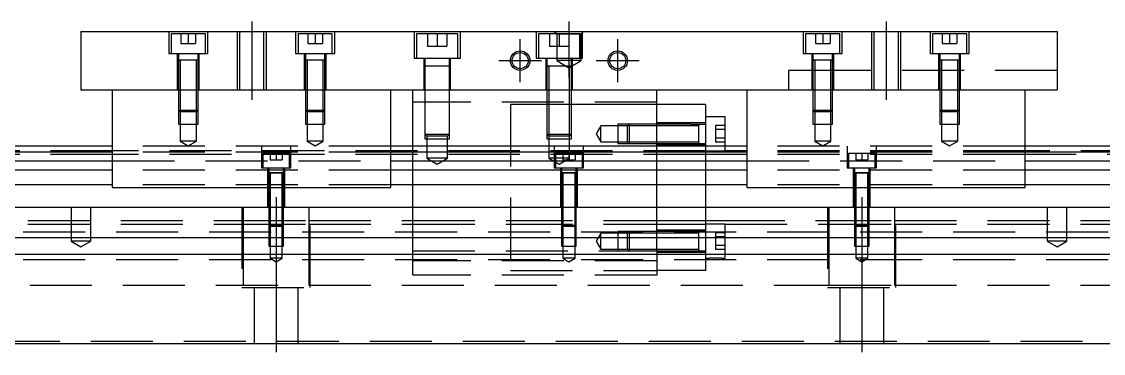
# Model space of a CAD drawing. Extents: x -14 to 891, y -280 to 102.
# Drawn here: x 207.9 to 429.5, y -239 to -171 of the extents above; entities that cross this region are included whole.
import ezdxf

# ---------------------------------------------------------------- set-up
doc = ezdxf.new("R2010")
doc.units = 0
doc.linetypes.add('CENTER', pattern=[50.8, 31.75, -6.35, 6.35, -6.35])
doc.linetypes.add('DASHED', pattern=[19.05, 12.7, -6.35])
doc.layers.get('0').update_dxf_attribs({"linetype": 'CONTINUOUS'})
doc.layers.add('CENTER', color=1, linetype='CENTER')

msp = doc.modelspace()

# ---------------------------------------------------------------- linework, layer by layer
at = {"color": 7, "linetype": 'CONTINUOUS'}
for p, q in [((220, -172.99), (220, -184.99)), ((220, -172.99), (420, -172.99)), ((420, -172.99), (420, -184.99)), ((220, -184.99), (420, -184.99)), ((226.5, -204.99), (226.5, -184.99)), ((283.5, -204.99), (283.5, -184.99)), ((288, -196.49), (288, -184.99)), ((338, -196.49), (338, -184.99)), ((356.5, -204.99), (356.5, -184.99)), ((413.5, -204.99), (413.5, -184.99)), ((348, -187.99), (338, -187.99)), ((348, -187.99), (348, -196.49)), ((352, -190.49), (348, -190.49)), ((352, -196.49), (352, -190.49)), ((226.5, -196.49), (0, -196.49)), ((356.5, -196.49), (283.5, -196.49)), ((640, -196.49), (413.5, -196.49)), ((226.5, -197.742272), (0, -197.742272)), ((356.5, -197.742272), (283.5, -197.742272)), ((640, -197.742272), (413.5, -197.742272)), ((0, -199.51668), (226.5, -199.51668)), ((226.5, -201.413076), (0, -201.413076)), ((283.5, -199.51668), (356.5, -199.51668)), ((356.5, -201.413076), (283.5, -201.413076)), ((413.5, -199.51668), (640, -199.51668)), ((640, -201.413076), (413.5, -201.413076)), ((261.500006, -201.99), (258.499994, -201.99)), ((259.998804, -201.99), (258.499994, -201.99)), ((261.500006, -201.99), (259.998804, -201.99)), ((321.500006, -201.99), (318.499994, -201.99)), ((319.998804, -201.99), (318.499994, -201.99)), ((321.500006, -201.99), (319.998804, -201.99)), ((381.500006, -201.99), (378.499994, -201.99)), ((379.998804, -201.99), (378.499994, -201.99)), ((381.500006, -201.99), (379.998804, -201.99)), ((226.5, -204.467372), (0, -204.467372)), ((226.5, -204.99), (283.5, -204.99)), ((356.5, -204.467372), (283.5, -204.467372)), ((356.5, -204.99), (413.5, -204.99)), ((640, -204.467372), (413.5, -204.467372)), ((0, -208.99), (640, -208.99)), ((351.25, -211.74), (351.5, -211.74)), ((346.6, -215.29), (346.6, -213.989994)), ((346.6, -215.99), (346.6, -213.989994)), ((640, -215.29), (0, -215.29)), ((346.6, -215.849954), (346.6, -215.29)), ((346.6, -216.130046), (346.6, -215.849954)), ((640, -218.69), (0, -218.69)), ((346.6, -217.990006), (346.6, -217.98932)), ((0, -236.99), (640, -236.99))]:
    msp.add_line(p, q, dxfattribs=at)
at = {"color": 3, "linetype": 'DASHED'}
for p, q in [((238, -172.99), (238, -177.49)), ((245.5, -173.49), (238.5, -173.49)), ((238.5, -173.49), (238.5, -177.49)), ((240.5, -173.49), (240.5, -175.49)), ((242, -173.49), (242, -175.49)), ((243.5, -173.49), (243.5, -175.49)), ((245.5, -177.49), (245.5, -173.49)), ((246, -177.49), (246, -172.99)), ((252.000006, -172.99), (252.000006, -184.99)), ((252.5, -172.99), (252.5, -184.99)), ((257.5, -184.99), (257.5, -172.99)), ((257.999994, -184.99), (257.999994, -172.99)), ((264, -172.99), (264, -177.49)), ((271.5, -173.49), (264.5, -173.49)), ((264.5, -173.49), (264.5, -177.49)), ((266.5, -173.49), (266.5, -175.49)), ((268, -173.49), (268, -175.49)), ((269.5, -173.49), (269.5, -175.49)), ((271.5, -177.49), (271.5, -173.49)), ((272, -177.49), (272, -172.99)), ((288.25, -172.99), (288.25, -178.49)), ((289.5, -173.49), (288.75, -173.49)), ((288.75, -173.49), (288.75, -178.49)), ((296.5, -173.49), (289.5, -173.49)), ((291, -173.49), (291, -175.99)), ((293, -173.49), (293, -175.49)), ((295, -173.49), (295, -175.99)), ((297.25, -173.49), (296.5, -173.49)), ((297.25, -178.49), (297.25, -173.49)), ((297.75, -178.49), (297.75, -172.99)), ((313.25, -172.99), (313.25, -178.49)), ((322.25, -173.49), (313.75, -173.49)), ((313.75, -173.49), (313.75, -178.49)), ((316, -173.49), (316, -175.99)), ((317, -172.99), (317.5, -173.49)), ((317.5, -173.49), (317.5, -178.99)), ((317.5, -173.49), (322.5, -173.49)), ((318, -173.49), (318, -175.99)), ((320, -173.49), (320, -175.99)), ((322.25, -178.49), (322.25, -173.49)), ((322.5, -173.49), (323, -172.99)), ((322.5, -178.99), (322.5, -173.49)), ((322.75, -178.49), (322.75, -172.99)), ((368, -172.99), (368, -177.49)), ((375.5, -173.49), (368.5, -173.49)), ((368.5, -173.49), (368.5, -177.49)), ((370.5, -173.49), (370.5, -175.49)), ((372, -173.49), (372, -175.49)), ((373.5, -173.49), (373.5, -175.49)), ((375.5, -177.49), (375.5, -173.49)), ((376, -177.49), (376, -172.99)), ((382.000006, -172.99), (382.000006, -184.99)), ((382.5, -172.99), (382.5, -184.99)), ((387.5, -184.99), (387.5, -172.99)), ((387.999994, -184.99), (387.999994, -172.99)), ((394, -172.99), (394, -177.49)), ((401.5, -173.49), (394.5, -173.49)), ((394.5, -173.49), (394.5, -177.49)), ((396.5, -173.49), (396.5, -175.49)), ((398, -173.49), (398, -175.49)), ((399.5, -173.49), (399.5, -175.49)), ((401.5, -177.49), (401.5, -173.49)), ((402, -177.49), (402, -172.99)), ((240.5, -175.49), (242, -175.49)), ((242, -175.49), (243.5, -175.49)), ((266.5, -175.49), (268, -175.49)), ((268, -175.49), (269.5, -175.49)), ((291, -175.99), (293, -175.99)), ((293, -175.49), (293, -175.99)), ((293, -175.99), (295, -175.99)), ((316, -175.99), (318, -175.99)), ((318, -175.99), (320, -175.99)), ((370.5, -175.49), (372, -175.49)), ((372, -175.49), (373.5, -175.49)), ((396.5, -175.49), (398, -175.49)), ((398, -175.49), (399.5, -175.49)), ((238, -177.49), (246, -177.49)), ((239.75, -177.49), (239.75, -184.99)), ((244.000006, -178.89), (239.999994, -178.89)), ((240, -177.49), (240, -178.89)), ((240, -178.885), (240, -178.89)), ((240.216708, -178.89), (240, -178.89)), ((240, -178.89), (240, -184.99)), ((240, -178.89), (240, -178.895)), ((240.35, -178.89), (240.35, -184.99)), ((243.65, -184.99), (243.65, -178.89)), ((244, -178.89), (243.783332, -178.89)), ((244, -178.89), (244, -177.49)), ((244, -178.89), (244, -178.885)), ((244, -184.99), (244, -178.89)), ((244, -178.895), (244, -178.89)), ((244.25, -184.99), (244.25, -177.49)), ((264, -177.49), (272, -177.49)), ((265.75, -177.49), (265.75, -184.99)), ((270.000006, -178.89), (265.999994, -178.89)), ((266, -177.49), (266, -178.89)), ((266, -178.885), (266, -178.89)), ((266.216708, -178.89), (266, -178.89)), ((266, -178.89), (266, -184.99)), ((266, -178.89), (266, -178.895)), ((266.35, -178.89), (266.35, -184.99)), ((269.65, -184.99), (269.65, -178.89)), ((270, -178.89), (269.783332, -178.89)), ((270, -178.89), (270, -177.49)), ((270, -178.89), (270, -178.885)), ((270, -184.99), (270, -178.89)), ((270, -178.895), (270, -178.89)), ((270.25, -184.99), (270.25, -177.49)), ((288.25, -178.49), (297.75, -178.49)), ((290.25, -178.49), (290.25, -184.99)), ((290.5, -178.49), (290.5, -180.09)), ((295.5, -180.09), (295.5, -178.49)), ((295.75, -184.99), (295.75, -178.49)), ((313.25, -178.49), (322.75, -178.49)), ((315.25, -178.49), (315.25, -184.99)), ((315.5, -178.49), (315.5, -180.09)), ((322.5, -178.99), (317.5, -178.99)), ((317.5, -178.99), (320, -180.433376)), ((320, -180.433376), (322.5, -178.99)), ((320.5, -180.09), (320.5, -178.49)), ((320.75, -184.99), (320.75, -178.49)), ((368, -177.49), (376, -177.49)), ((369.75, -177.49), (369.75, -184.99)), ((374.000006, -178.89), (369.999994, -178.89)), ((370, -177.49), (370, -178.89)), ((370, -178.885), (370, -178.89)), ((370, -178.89), (370.216462, -178.89)), ((370.216708, -178.89), (370, -178.89)), ((370, -178.89), (370, -184.99)), ((370, -178.89), (370, -178.895)), ((370.35, -178.89), (370.35, -184.99)), ((373.65, -184.99), (373.65, -178.89)), ((374, -178.89), (373.783332, -178.89)), ((373.783538, -178.89), (374, -178.89)), ((374, -178.89), (374, -177.49)), ((374, -178.89), (374, -178.885)), ((374, -184.99), (374, -178.89)), ((374, -178.895), (374, -178.89)), ((374.25, -184.99), (374.25, -177.49)), ((394, -177.49), (402, -177.49)), ((395.75, -177.49), (395.75, -184.99)), ((400.000006, -178.89), (395.999994, -178.89)), ((396, -177.49), (396, -178.89)), ((396, -178.885), (396, -178.89)), ((396, -178.89), (396.216462, -178.89)), ((396.216708, -178.89), (396, -178.89)), ((396, -178.89), (396, -184.99)), ((396, -178.89), (396, -178.895)), ((396.35, -178.89), (396.35, -184.99)), ((399.65, -184.99), (399.65, -178.89)), ((400, -178.89), (399.783332, -178.89)), ((399.783538, -178.89), (400, -178.89)), ((400, -178.89), (400, -177.49)), ((400, -178.89), (400, -178.885)), ((400, -184.99), (400, -178.89)), ((400, -178.895), (400, -178.89)), ((400.25, -184.99), (400.25, -177.49)), ((290.5, -180.085), (290.5, -180.09)), ((295.5, -180.09), (290.5, -180.09)), ((295.5, -180.09), (290.5, -180.09)), ((290.5, -180.09), (290.5, -184.99)), ((290.5, -180.09), (290.5, -180.095)), ((295.5, -184.99), (295.5, -180.09)), ((320.500006, -180.09), (315.499994, -180.09)), ((315.5, -180.085), (315.5, -180.09)), ((315.5, -180.09), (315.757448, -180.09)), ((315.757468, -180.09), (315.5, -180.09)), ((315.5, -180.09), (315.5, -184.99)), ((315.5, -180.09), (315.5, -180.095)), ((315.9, -180.09), (315.9, -184.99)), ((320.1, -184.99), (320.1, -180.09)), ((320.5, -180.09), (320.242552, -180.09)), ((320.242602, -180.09), (320.5, -180.09)), ((320.5, -180.09), (320.5, -180.085)), ((320.5, -184.99), (320.5, -180.09)), ((320.5, -180.095), (320.5, -180.09)), ((365, -180.99), (365, -184.99)), ((375, -180.99), (365, -180.99)), ((420, -180.99), (375, -180.99)), ((240, -184.99), (240, -189.14)), ((240.000006, -184.99), (240.000006, -189.140006)), ((240.35, -184.99), (240.35, -189.49)), ((243.65, -189.49), (243.65, -184.99)), ((243.999994, -189.140006), (243.999994, -184.99)), ((244, -189.14), (244, -184.99)), ((266, -184.99), (266, -189.14)), ((266.000006, -184.99), (266.000006, -189.140006)), ((266.35, -184.99), (266.35, -189.49)), ((269.65, -189.49), (269.65, -184.99)), ((269.999994, -189.140006), (269.999994, -184.99)), ((270, -189.14), (270, -184.99)), ((290.5, -184.99), (290.5, -194.09)), ((290.500006, -184.99), (290.500002, -194.09)), ((295.499998, -194.09), (295.499994, -184.99)), ((295.5, -194.09), (295.5, -184.99)), ((315.5, -184.99), (315.5, -194.09)), ((315.500006, -184.99), (315.500002, -194.09)), ((315.9, -184.99), (315.9, -194.49)), ((320.1, -194.49), (320.1, -184.99)), ((320.499998, -194.09), (320.499994, -184.99)), ((320.5, -194.09), (320.5, -184.99)), ((370, -184.99), (370, -189.14)), ((370.000006, -184.99), (370.000002, -189.14)), ((370.35, -184.99), (370.35, -189.49)), ((373.65, -189.49), (373.65, -184.99)), ((373.999998, -189.14), (373.999994, -184.99)), ((374, -189.14), (374, -184.99)), ((396, -184.99), (396, -189.14)), ((396.000006, -184.99), (396.000002, -189.14)), ((396.35, -184.99), (396.35, -189.49)), ((399.65, -189.49), (399.65, -184.99)), ((399.999998, -189.14), (399.999994, -184.99)), ((400, -189.14), (400, -184.99)), ((338, -187.49), (288, -187.49)), ((308, -187.99), (308, -221.99)), ((315.5, -187.99), (308, -187.99)), ((315.9, -187.99), (315.5, -187.99)), ((320.1, -187.99), (315.9, -187.99)), ((320.5, -187.99), (320.1, -187.99)), ((331.5, -187.99), (320.5, -187.99)), ((338, -187.99), (331.5, -187.99)), ((240, -189.14), (244, -189.14)), ((240, -189.14), (240.35, -189.49)), ((240.000006, -189.140006), (240.000006, -191.99)), ((243.65, -189.49), (240.35, -189.49)), ((240.35, -189.49), (240.35, -191.99)), ((243.65, -189.49), (244, -189.14)), ((243.65, -191.99), (243.65, -189.49)), ((243.999994, -191.99), (243.999994, -189.140006)), ((266, -189.14), (270, -189.14)), ((266, -189.14), (266.35, -189.49)), ((266.000006, -189.140006), (266.000006, -191.99)), ((269.65, -189.49), (266.35, -189.49)), ((266.35, -189.49), (266.35, -191.99)), ((269.65, -189.49), (270, -189.14)), ((269.65, -191.99), (269.65, -189.49)), ((269.999994, -191.99), (269.999994, -189.140006)), ((370, -189.14), (374, -189.14)), ((370, -189.14), (370.35, -189.49)), ((370.000002, -189.14), (370.000006, -191.99)), ((373.65, -189.49), (370.35, -189.49)), ((370.35, -189.49), (370.35, -191.99)), ((373.65, -189.49), (374, -189.14)), ((373.65, -191.99), (373.65, -189.49)), ((373.999994, -191.99), (373.999998, -189.14)), ((396, -189.14), (400, -189.14)), ((396, -189.14), (396.35, -189.49)), ((396.000002, -189.14), (396.000006, -191.99)), ((399.65, -189.49), (396.35, -189.49)), ((396.35, -189.49), (396.35, -191.99)), ((399.65, -189.49), (400, -189.14)), ((399.65, -191.99), (399.65, -189.49)), ((399.999994, -191.99), (399.999998, -189.14)), ((240.000006, -191.99), (243.999994, -191.99)), ((240.35, -191.99), (240.35, -195.49)), ((243.65, -195.49), (243.65, -191.99)), ((266.000006, -191.99), (269.999994, -191.99)), ((266.35, -191.99), (266.35, -195.49)), ((269.65, -195.49), (269.65, -191.99)), ((326.5, -192.34), (325.547372, -193.99)), ((326.5, -195.64), (326.5, -192.34)), ((330, -192.34), (326.5, -192.34)), ((332.35, -191.990002), (330, -191.990006)), ((330, -191.990006), (330, -195.989994)), ((332, -192.34), (330, -192.34)), ((332.35, -191.99), (332, -192.34)), ((332, -195.64), (332, -192.34)), ((338, -192.34), (332, -192.34)), ((332.35, -191.99), (332.35, -195.99)), ((338, -191.990002), (332.35, -191.99)), ((338, -191.990006), (332.35, -191.990002)), ((348, -191.74), (338, -191.74)), ((345.000006, -191.99), (338, -191.990002)), ((346.6, -192.34), (338, -192.34)), ((345.000006, -191.99), (348, -191.99)), ((346.6, -195.990006), (346.6, -191.989994)), ((346.6, -191.99), (346.6, -192.206668)), ((346.6, -192.206708), (346.6, -191.99)), ((346.6, -191.99), (346.6, -192.206668)), ((346.6, -192.206708), (346.6, -191.99)), ((350, -192.25795), (350, -193.123974)), ((352, -192.25795), (350, -192.25795)), ((370.000006, -191.99), (373.999994, -191.99)), ((370.35, -191.99), (370.35, -195.49)), ((373.65, -195.49), (373.65, -191.99)), ((396.000006, -191.99), (399.999994, -191.99)), ((396.35, -191.99), (396.35, -195.49)), ((399.65, -195.49), (399.65, -191.99)), ((290.5, -194.09), (295.5, -194.09)), ((290.5, -194.09), (290.9, -194.49)), ((290.500002, -194.09), (290.500006, -194.99)), ((290.500006, -194.99), (295.499994, -194.99)), ((295.1, -194.49), (290.9, -194.49)), ((290.9, -194.49), (290.9, -194.99)), ((290.9, -194.99), (290.9, -198.99)), ((295.1, -194.49), (295.5, -194.09)), ((295.1, -194.99), (295.1, -194.49)), ((295.1, -198.99), (295.1, -194.99)), ((295.499994, -194.99), (295.499998, -194.09)), ((315.5, -194.09), (320.5, -194.09)), ((315.5, -194.09), (315.9, -194.49)), ((315.500002, -194.09), (315.500006, -194.99)), ((315.500006, -194.99), (320.499994, -194.99)), ((320.1, -194.49), (315.9, -194.49)), ((315.9, -194.49), (315.9, -194.99)), ((315.9, -194.99), (315.9, -198.99)), ((320.1, -194.49), (320.5, -194.09)), ((320.1, -194.99), (320.1, -194.49)), ((320.1, -198.99), (320.1, -194.99)), ((320.499994, -194.99), (320.499998, -194.09)), ((325.547372, -193.99), (326.5, -195.64)), ((350, -193.123974), (350, -194.856026)), ((352, -193.123974), (350, -193.123974)), ((350, -194.856026), (350, -195.72205)), ((352, -194.856026), (350, -194.856026)), ((283.5, -196.49), (226.5, -196.49)), ((243.65, -195.49), (240.35, -195.49)), ((240.35, -195.49), (242, -196.442628)), ((242, -196.442628), (243.65, -195.49)), ((257, -196.49), (257, -200.99)), ((263, -200.99), (263, -196.49)), ((269.65, -195.49), (266.35, -195.49)), ((266.35, -195.49), (268, -196.442628)), ((268, -196.442628), (269.65, -195.49)), ((288, -208.99), (288, -196.49)), ((317, -196.49), (317, -200.99)), ((323, -200.99), (323, -196.49)), ((326.5, -195.64), (330, -195.64)), ((330, -195.64), (332, -195.64)), ((330, -195.989994), (332.35, -195.989998)), ((332, -195.64), (332.35, -195.99)), ((332, -195.64), (338, -195.64)), ((332.35, -195.989998), (338, -195.989994)), ((332.35, -195.99), (338, -195.989998)), ((338, -195.64), (346.6, -195.64)), ((338, -195.989998), (346.605, -195.99)), ((338, -196.24), (348, -196.24)), ((338, -204.99), (338, -196.49)), ((346.595, -195.99), (348, -195.99)), ((346.6, -195.773292), (346.6, -195.99)), ((346.6, -195.99), (346.6, -195.773332)), ((348, -196.49), (348, -200.99)), ((352, -195.72205), (350, -195.72205)), ((352, -197.49), (352, -196.49)), ((413.5, -196.49), (356.5, -196.49)), ((373.65, -195.49), (370.35, -195.49)), ((370.35, -195.49), (372, -196.442628)), ((372, -196.442628), (373.65, -195.49)), ((377, -196.49), (377, -200.99)), ((383, -200.99), (383, -196.49)), ((399.65, -195.49), (396.35, -195.49)), ((396.35, -195.49), (398, -196.442628)), ((398, -196.442628), (399.65, -195.49)), ((226.5, -197.49), (40.5, -197.49)), ((226.5, -198.24), (40.5, -198.24)), ((308, -197.49), (226.5, -197.49)), ((283.5, -197.742272), (226.5, -197.742272)), ((308, -198.24), (226.5, -198.24)), ((262.75, -197.99), (257.25, -197.99)), ((257.25, -197.99), (257.25, -200.99)), ((258.75, -197.99), (258.75, -199.29)), ((258.75, -199.29), (260, -199.29)), ((260, -197.99), (260, -199.29)), ((260, -199.29), (261.25, -199.29)), ((261.25, -197.99), (261.25, -199.29)), ((262.75, -200.99), (262.75, -197.99)), ((295.1, -198.99), (290.9, -198.99)), ((290.9, -198.99), (293, -200.202436)), ((293, -200.202436), (295.1, -198.99)), ((348, -197.49), (308, -197.49)), ((348, -198.24), (308, -198.24)), ((320.1, -198.99), (315.9, -198.99)), ((315.9, -198.99), (318, -200.202436)), ((322.75, -197.99), (317.25, -197.99)), ((317.25, -197.99), (317.25, -200.99)), ((318, -200.202436), (320.1, -198.99)), ((318.75, -197.99), (318.75, -199.29)), ((318.75, -199.29), (320, -199.29)), ((320, -197.99), (320, -199.29)), ((320, -199.29), (321.25, -199.29)), ((321.25, -197.99), (321.25, -199.29)), ((322.75, -200.99), (322.75, -197.99)), ((348, -197.49), (352, -197.49)), ((413.5, -198.24), (348, -198.24)), ((413.5, -197.49), (352, -197.49)), ((413.5, -197.742272), (356.5, -197.742272)), ((382.75, -197.99), (377.25, -197.99)), ((377.25, -197.99), (377.25, -200.99)), ((378.75, -197.99), (378.75, -199.29)), ((378.75, -199.29), (380, -199.29)), ((380, -197.99), (380, -199.29)), ((380, -199.29), (381.25, -199.29)), ((381.25, -197.99), (381.25, -199.29)), ((382.75, -200.99), (382.75, -197.99)), ((590, -197.49), (413.5, -197.49)), ((557.25, -198.24), (413.5, -198.24)), ((226.5, -199.51668), (283.5, -199.51668)), ((283.5, -201.413076), (226.5, -201.413076)), ((257, -200.99), (263, -200.99)), ((258.25, -200.99), (258.25, -208.99)), ((258.5, -200.99), (258.5, -201.99)), ((261.5, -201.99), (261.5, -200.99)), ((261.75, -208.99), (261.75, -200.99)), ((317, -200.99), (323, -200.99)), ((318.25, -200.99), (318.25, -208.99)), ((318.5, -200.99), (318.5, -201.99)), ((321.5, -201.99), (321.5, -200.99)), ((321.75, -208.99), (321.75, -200.99)), ((348, -200.99), (348, -204.99)), ((356.5, -199.51668), (413.5, -199.51668)), ((413.5, -201.413076), (356.5, -201.413076)), ((377, -200.99), (383, -200.99)), ((378.25, -200.99), (378.25, -208.99)), ((378.5, -200.99), (378.5, -201.99)), ((381.5, -201.99), (381.5, -200.99)), ((381.75, -208.99), (381.75, -200.99)), ((261.500006, -201.99), (258.499994, -201.99)), ((258.5, -201.985), (258.5, -201.99)), ((258.5, -201.99), (258.62467, -201.99)), ((258.624678, -201.99), (258.5, -201.99)), ((258.5, -201.99), (258.5, -201.995)), ((258.5, -201.99), (258.5, -208.99)), ((258.62467, -201.99), (261.375392, -201.99)), ((259.998804, -201.99), (258.624678, -201.99)), ((258.75, -201.99), (258.75, -208.99)), ((261.37533, -201.99), (259.998804, -201.99)), ((261.25, -208.99), (261.25, -201.99)), ((261.5, -201.99), (261.37533, -201.99)), ((261.375392, -201.99), (261.5, -201.99)), ((261.5, -201.99), (261.5, -201.985)), ((261.5, -201.995), (261.5, -201.99)), ((261.5, -208.99), (261.5, -201.99)), ((321.500006, -201.99), (318.499994, -201.99)), ((318.5, -201.985), (318.5, -201.99)), ((318.5, -201.99), (318.62467, -201.99)), ((318.624678, -201.99), (318.5, -201.99)), ((318.5, -201.99), (318.5, -201.995)), ((318.5, -201.99), (318.5, -208.99)), ((318.62467, -201.99), (321.375392, -201.99)), ((319.998804, -201.99), (318.624678, -201.99)), ((318.75, -201.99), (318.75, -208.99)), ((321.37533, -201.99), (319.998804, -201.99)), ((321.25, -208.99), (321.25, -201.99)), ((321.5, -201.99), (321.37533, -201.99)), ((321.375392, -201.99), (321.5, -201.99)), ((321.5, -201.99), (321.5, -201.985)), ((321.5, -201.995), (321.5, -201.99)), ((321.5, -208.99), (321.5, -201.99)), ((381.500006, -201.99), (378.499994, -201.99)), ((378.5, -201.985), (378.5, -201.99)), ((378.5, -201.99), (378.62467, -201.99)), ((378.624678, -201.99), (378.5, -201.99)), ((378.5, -201.99), (378.5, -201.995)), ((378.5, -201.99), (378.5, -208.99)), ((378.62467, -201.99), (381.375392, -201.99)), ((379.998804, -201.99), (378.624678, -201.99)), ((378.75, -201.99), (378.75, -208.99)), ((381.37533, -201.99), (379.998804, -201.99)), ((381.25, -208.99), (381.25, -201.99)), ((381.5, -201.99), (381.37533, -201.99)), ((381.375392, -201.99), (381.5, -201.99)), ((381.5, -201.99), (381.5, -201.985)), ((381.5, -201.995), (381.5, -201.99)), ((381.5, -208.99), (381.5, -201.99)), ((283.5, -204.467372), (226.5, -204.467372)), ((338, -208.99), (338, -204.99)), ((348, -204.99), (348, -208.99)), ((413.5, -204.467372), (356.5, -204.467372)), ((218, -208.99), (218, -215.99)), ((222, -215.99), (222, -208.99)), ((253, -208.99), (253, -225.49)), ((253.291796, -215.29), (253.291796, -208.99)), ((258.5, -208.99), (258.5, -212.74)), ((258.500006, -208.99), (258.500002, -212.74)), ((258.75, -208.99), (258.75, -212.99)), ((261.25, -212.99), (261.25, -208.99)), ((261.499998, -212.74), (261.499994, -208.99)), ((261.5, -212.74), (261.5, -208.99)), ((266.708204, -208.99), (266.708204, -215.29)), ((267, -225.49), (267, -208.99)), ((288, -215.29), (288, -208.99)), ((318.5, -208.99), (318.5, -212.74)), ((318.500006, -208.99), (318.500002, -212.74)), ((318.75, -208.99), (318.75, -212.99)), ((321.25, -212.99), (321.25, -208.99)), ((321.499998, -212.74), (321.499994, -208.99)), ((321.5, -212.74), (321.5, -208.99)), ((338, -215.29), (338, -208.99)), ((348, -208.99), (348, -215.29)), ((373, -208.99), (373, -225.49)), ((373.291796, -215.29), (373.291796, -208.99)), ((378.5, -208.99), (378.5, -212.74)), ((378.500006, -208.99), (378.500002, -212.74)), ((378.75, -208.99), (378.75, -212.99)), ((381.25, -212.99), (381.25, -208.99)), ((381.499998, -212.74), (381.499994, -208.99)), ((381.5, -212.74), (381.5, -208.99)), ((386.708204, -208.99), (386.708204, -215.29)), ((387, -225.49), (387, -208.99)), ((418, -208.99), (418, -215.99)), ((422, -215.99), (422, -208.99)), ((56.708204, -211.74), (253.291796, -211.74)), ((56.708204, -212.49), (253.291796, -212.49)), ((253.291796, -211.74), (266.708204, -211.74)), ((253.291796, -212.49), (266.708204, -212.49)), ((258.5, -212.74), (261.5, -212.74)), ((258.5, -212.74), (258.75, -212.99)), ((258.500002, -212.74), (258.500006, -215.29)), ((261.25, -212.99), (261.5, -212.74)), ((261.499994, -215.29), (261.499998, -212.74)), ((266.708204, -211.74), (288, -211.74)), ((266.708204, -212.49), (288, -212.49)), ((288, -211.74), (308, -211.74)), ((288, -212.49), (308, -212.49)), ((308, -211.74), (338, -211.74)), ((308, -212.489994), (338, -212.489994)), ((308, -212.49), (338, -212.49)), ((318.5, -212.74), (321.5, -212.74)), ((318.5, -212.74), (318.75, -212.99)), ((318.500002, -212.74), (318.500006, -215.29)), ((321.25, -212.99), (321.5, -212.74)), ((321.499994, -215.29), (321.499998, -212.74)), ((338, -211.74), (348, -211.74)), ((338, -212.489994), (348, -212.489994)), ((338, -212.49), (348, -212.49)), ((348, -211.74), (348.5, -211.74)), ((348.5, -212.49), (348, -212.49)), ((348.5, -211.74), (348.75, -211.74)), ((348.75, -212.49), (348.5, -212.49)), ((348.75, -211.74), (351.25, -211.74)), ((351.25, -212.49), (348.75, -212.49)), ((351.5, -212.49), (351.25, -212.49)), ((351.5, -211.74), (373.291796, -211.74)), ((352, -212.49), (351.5, -212.49)), ((352, -215.29), (352, -212.49)), ((352, -212.49), (373.291796, -212.49)), ((373.291796, -211.74), (386.708204, -211.74)), ((373.291796, -212.49), (386.708204, -212.49)), ((378.5, -212.74), (381.5, -212.74)), ((378.5, -212.74), (378.75, -212.99)), ((378.500002, -212.74), (378.500006, -215.29)), ((381.25, -212.99), (381.5, -212.74)), ((381.499994, -215.29), (381.499998, -212.74)), ((386.708204, -211.74), (558.5, -211.74)), ((386.708204, -212.49), (558.5, -212.49)), ((640, -214.14), (0, -214.14)), ((261.25, -212.99), (258.75, -212.99)), ((258.75, -212.99), (258.75, -216.99)), ((261.25, -216.99), (261.25, -212.99)), ((321.25, -212.99), (318.75, -212.99)), ((318.75, -212.99), (318.75, -216.99)), ((321.25, -216.99), (321.25, -212.99)), ((326.5, -214.34), (325.547372, -215.99)), ((326.5, -217.64), (326.5, -214.34)), ((330, -214.34), (326.5, -214.34)), ((332.35, -213.990002), (330, -213.990006)), ((330, -213.990006), (330, -217.989994)), ((332, -214.34), (330, -214.34)), ((332.35, -213.99), (332, -214.34)), ((332, -217.64), (332, -214.34)), ((338, -214.34), (332, -214.34)), ((332.35, -213.99), (332.35, -217.99)), ((338, -213.99), (332.35, -213.99)), ((338, -213.990006), (332.35, -213.990002)), ((348, -213.74), (338, -213.74)), ((346.6, -213.99), (338, -213.99)), ((346.6, -214.34), (338, -214.34)), ((346.6, -213.99), (346.595, -213.99)), ((346.6, -217.990006), (346.6, -213.989994)), ((346.6, -213.99), (346.6, -214.206668)), ((346.6, -214.206708), (346.6, -213.99)), ((346.605, -213.99), (346.6, -213.99)), ((348, -213.99), (346.6, -213.99)), ((346.6, -215.289824), (346.6, -214.206708)), ((350, -214.25795), (350, -215.123974)), ((352, -214.25795), (350, -214.25795)), ((381.25, -212.99), (378.75, -212.99)), ((378.75, -212.99), (378.75, -216.99)), ((381.25, -216.99), (381.25, -212.99)), ((222, -215.99), (218, -215.99)), ((218, -215.99), (220, -217.1447)), ((220, -217.1447), (222, -215.99)), ((253.291796, -218.69), (253.291796, -215.29)), ((258.500006, -215.29), (258.500006, -216.99)), ((258.500006, -216.99), (261.499994, -216.99)), ((258.75, -216.99), (258.75, -219.49)), ((261.25, -219.49), (261.25, -216.99)), ((261.499994, -216.99), (261.499994, -215.29)), ((266.708204, -215.29), (266.708204, -218.69)), ((288, -217.99), (288, -215.29)), ((318.500006, -215.29), (318.500006, -216.99)), ((318.500006, -216.99), (321.499994, -216.99)), ((318.75, -216.99), (318.75, -219.49)), ((321.25, -219.49), (321.25, -216.99)), ((321.499994, -216.99), (321.499994, -215.29)), ((325.547372, -215.99), (326.5, -217.64)), ((338, -217.99), (338, -215.29)), ((346.6, -215.78999), (346.6, -215.289824)), ((346.6, -216.19001), (346.6, -215.78999)), ((346.6, -217.98932), (346.6, -216.130046)), ((346.6, -217.773332), (346.6, -216.19001)), ((348, -215.29), (348, -218.69)), ((350, -215.123974), (350, -216.856026)), ((352, -215.123974), (350, -215.123974)), ((352, -216.856026), (350, -216.856026)), ((350, -216.856026), (350, -217.72205)), ((352, -218.69), (352, -215.29)), ((373.291796, -218.69), (373.291796, -215.29)), ((378.500006, -215.29), (378.500006, -216.99)), ((378.500006, -216.99), (381.499994, -216.99)), ((378.75, -216.99), (378.75, -219.49)), ((381.25, -219.49), (381.25, -216.99)), ((381.499994, -216.99), (381.499994, -215.29)), ((386.708204, -215.29), (386.708204, -218.69)), ((422, -215.99), (418, -215.99)), ((418, -215.99), (420, -217.1447)), ((420, -217.1447), (422, -215.99)), ((253.291796, -224.99), (253.291796, -218.69)), ((266.708204, -218.69), (266.708204, -224.99)), ((288, -217.99), (338, -217.99)), ((288, -218.69), (288, -217.99)), ((288, -222.99), (288, -218.69)), ((326.5, -217.64), (330, -217.64)), ((330, -217.64), (332, -217.64)), ((332, -217.64), (338, -217.64)), ((332, -217.64), (332.35, -217.99)), ((338, -217.64), (346.6, -217.64)), ((338, -217.99), (338, -218.69)), ((338, -217.99), (346.6, -217.99)), ((338, -218.24), (348, -218.24)), ((338, -218.69), (338, -222.99)), ((346.595, -217.99), (346.6, -217.99)), ((346.6, -217.773292), (346.6, -217.99)), ((346.6, -217.99), (346.6, -217.773332)), ((346.6, -217.99), (346.605, -217.99)), ((346.6, -217.99), (348, -217.99)), ((348, -218.69), (348, -221.99)), ((352, -217.72205), (350, -217.72205)), ((352, -219.49), (352, -218.69)), ((373.291796, -224.99), (373.291796, -218.69)), ((386.708204, -218.69), (386.708204, -224.99)), ((640, -219.84), (0, -219.84)), ((261.25, -219.49), (258.75, -219.49)), ((258.75, -219.49), (260, -220.211688)), ((260, -220.211688), (261.25, -219.49)), ((338, -219.998332), (288, -219.998332)), ((321.25, -219.49), (318.75, -219.49)), ((318.75, -219.49), (320, -220.211688)), ((320, -220.211688), (321.25, -219.49)), ((348, -219.49), (348.75, -219.49)), ((351.25, -219.49), (348.75, -219.49)), ((351.25, -219.49), (352, -219.49)), ((381.25, -219.49), (378.75, -219.49)), ((378.75, -219.49), (380, -220.211688)), ((380, -220.211688), (381.25, -219.49)), ((338, -222.99), (288, -222.99)), ((308, -221.99), (338, -221.99)), ((348, -221.99), (338, -221.99)), ((0, -224.99), (373.291796, -224.99)), ((253, -225.49), (267, -225.49)), ((255.5, -225.49), (255.5, -236.99)), ((264.5, -236.99), (264.5, -225.49)), ((373, -225.49), (387, -225.49)), ((373.291796, -224.99), (386.708204, -224.99)), ((375.5, -225.49), (375.5, -236.99)), ((384.5, -236.99), (384.5, -225.49)), ((386.708204, -224.99), (583.291796, -224.99)), ((12.499994, -236.49), (640, -236.49))]:
    msp.add_line(p, q, dxfattribs=at)
at = {"color": 3, "linetype": 'CONTINUOUS'}
for centre in [(310, -178.99), (330, -178.99)]:
    msp.add_circle(centre, 2, dxfattribs=at)
at = {"color": 7, "linetype": 'CONTINUOUS'}
for centre in [(310, -178.99), (330, -178.99)]:
    msp.add_circle(centre, 1.65, dxfattribs=at)
at = {"layer": 'CENTER', "color": 1, "linetype": 'CENTER'}
for p, q in [((255, -170.99), (255, -186.99)), ((320, -170.99), (320, -182.433376)), ((385, -170.99), (385, -186.99)), ((310, -183.39), (310, -174.59)), ((330, -183.39), (330, -174.59)), ((305.6, -178.99), (314.4, -178.99)), ((325.6, -178.99), (334.4, -178.99)), ((260, -206.99), (260, -238.99)), ((380, -206.99), (380, -238.99))]:
    msp.add_line(p, q, dxfattribs=at)

doc.saveas('drawing.dxf')
